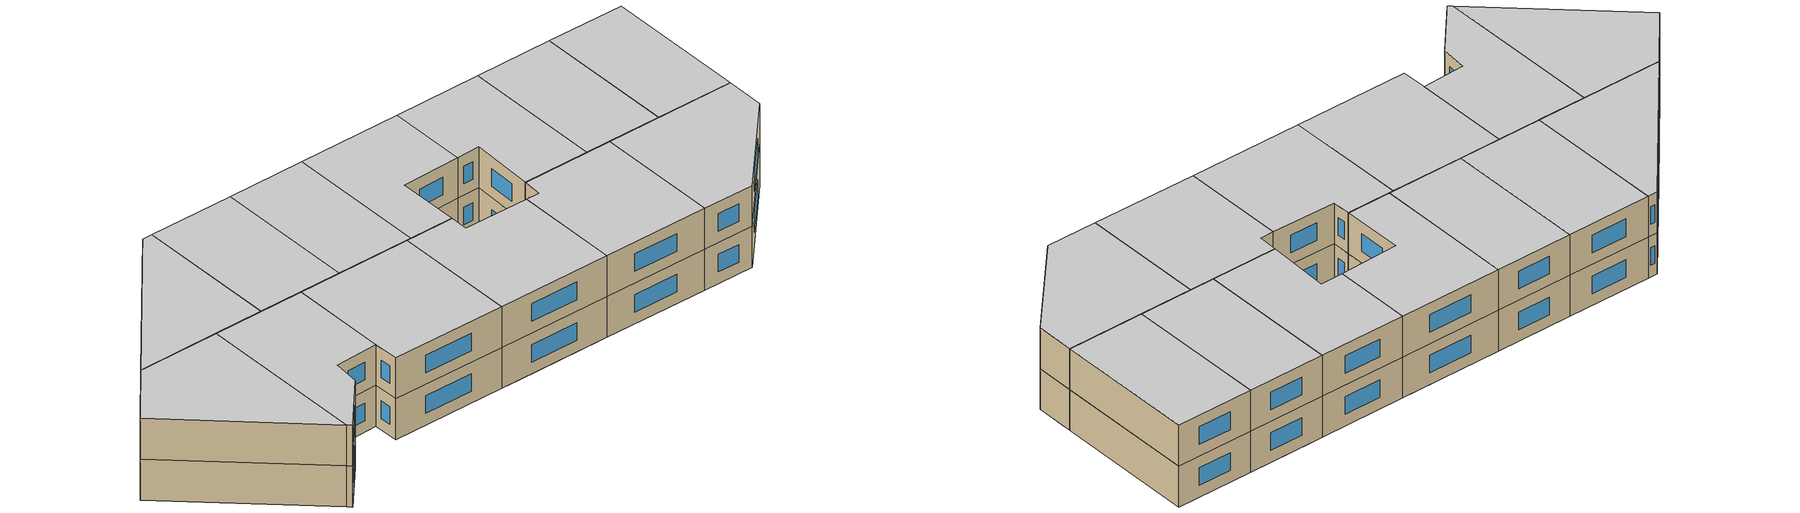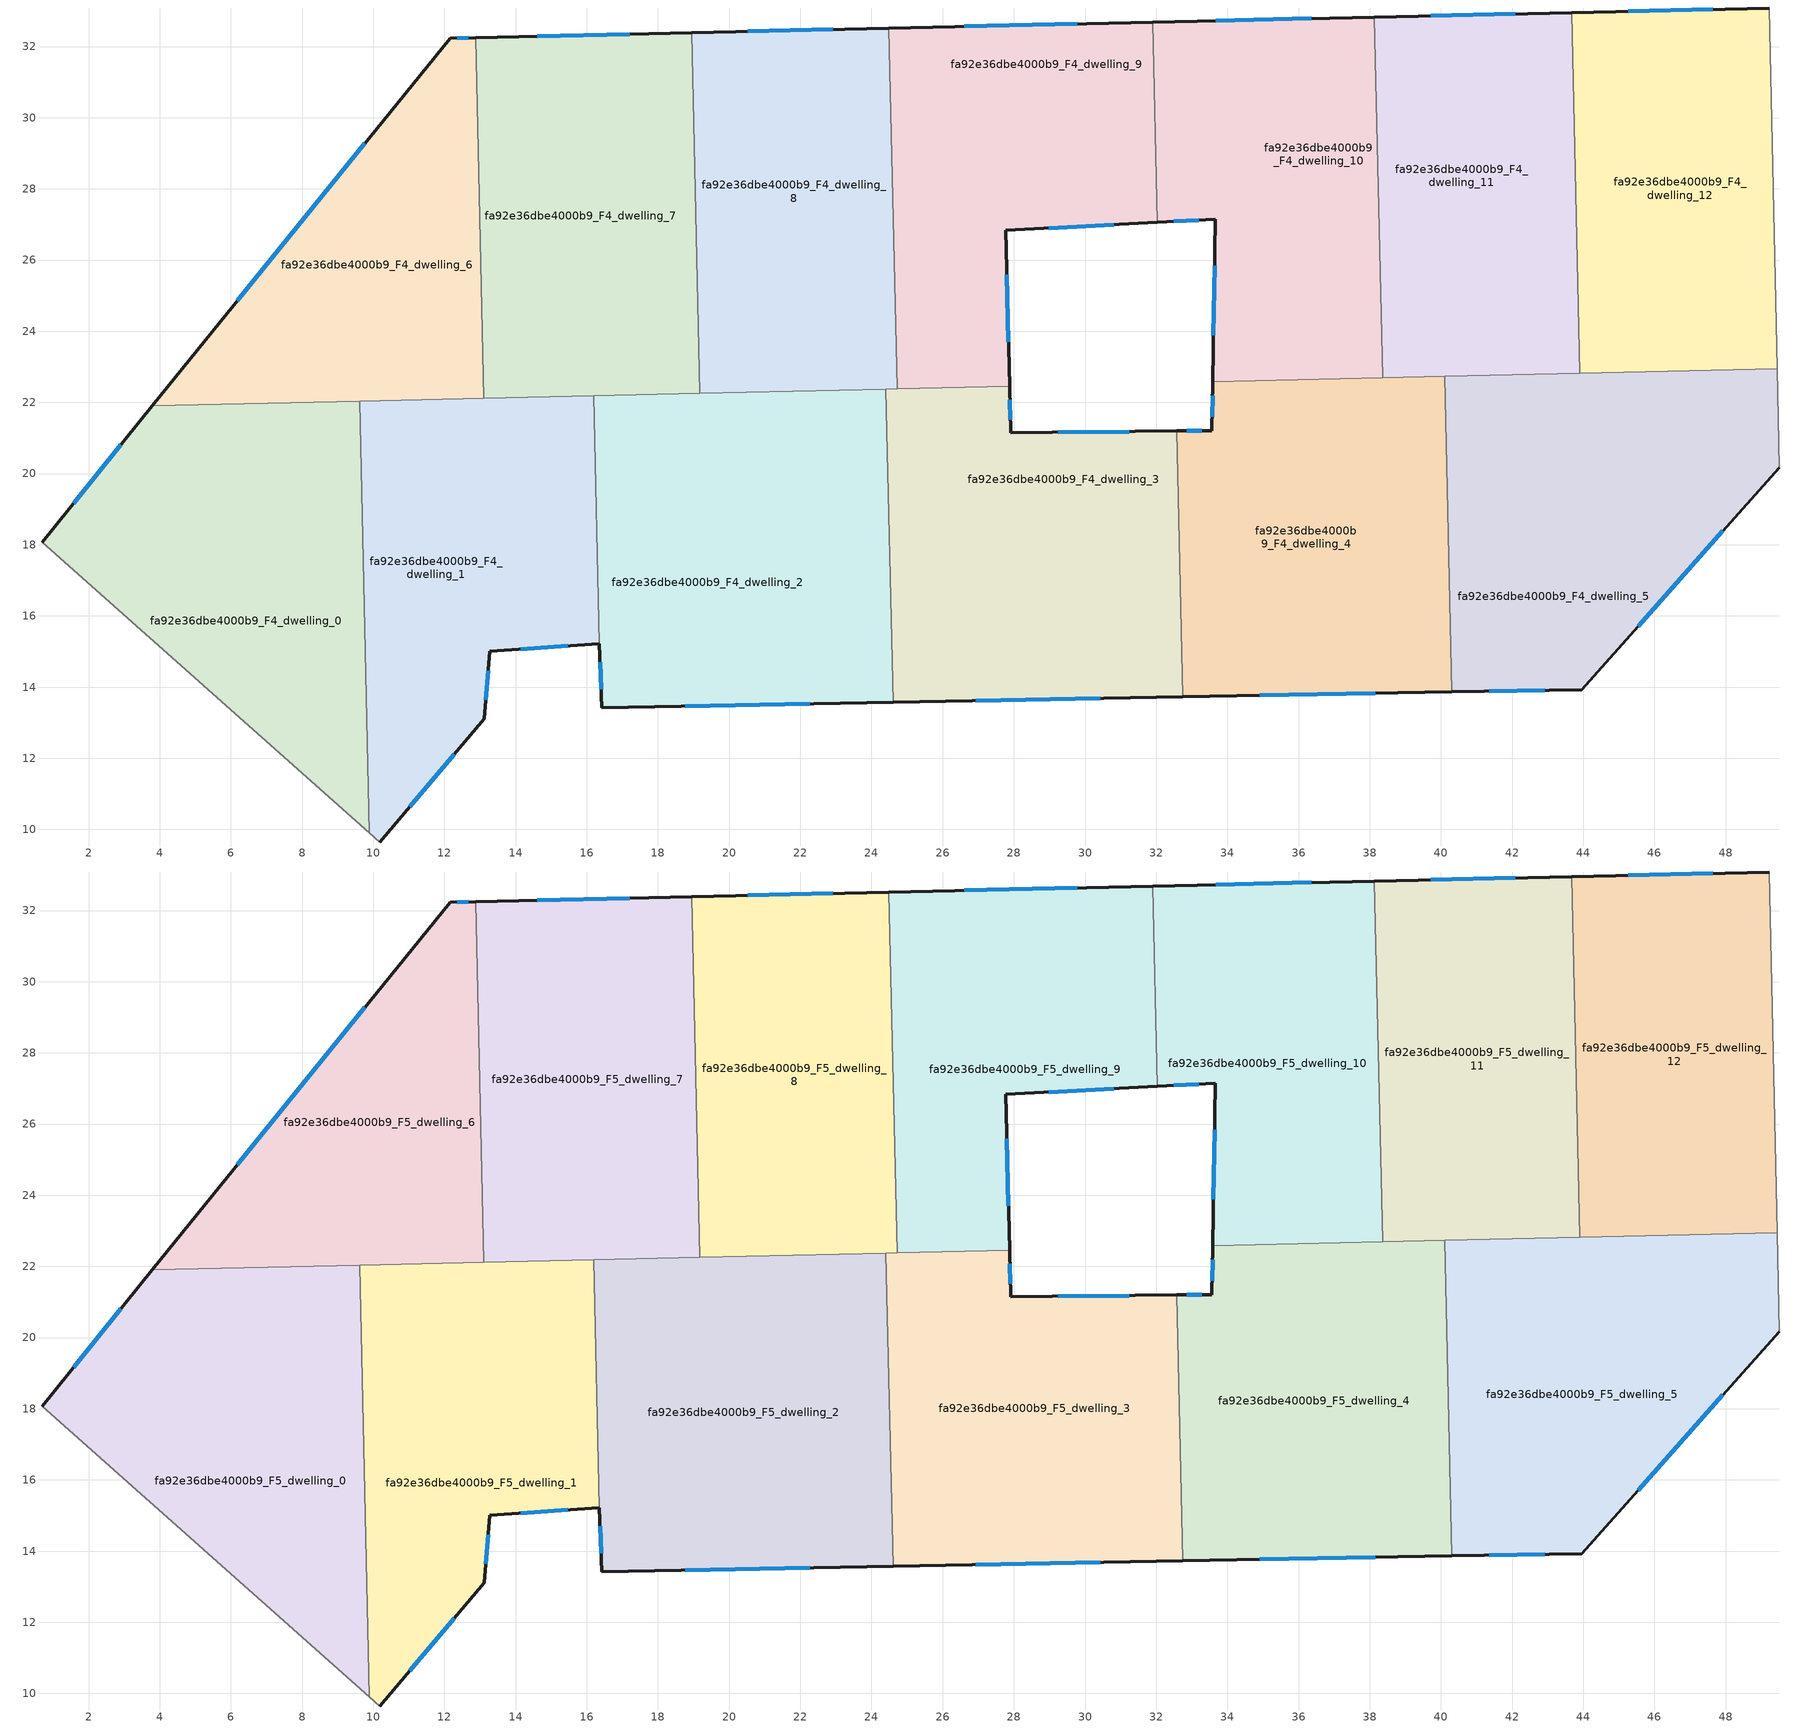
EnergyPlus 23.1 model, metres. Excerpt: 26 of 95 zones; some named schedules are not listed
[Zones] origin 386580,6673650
fa92e36dbe4000b9_F4_dwelling_0
 floor to fa92e36dbe4000b9_F3_dwelling_0 (EU_floor_Construction): 9.76,15.74 9.89,9.9 0.7,18.08 3.74,21.83 z12
 floor to fa92e36dbe4000b9_F3_dwelling_1 (EU_floor_Construction): 9.62,22.01 9.76,15.74 3.74,21.83 3.79,21.9 9.59,22.03 z12
 wall outside (EU_wall_Construction): 3.79,21.9 0.7,18.08 z12:15
 wall to fa92e36dbe4000b9_F4_dwelling_1 (EU_wall_Construction): 9.89,9.9 9.62,22.04 z12:15
 wall adiabatic (EU_wall_Construction): 0.7,18.08 9.89,9.9 z12:15
 wall to fa92e36dbe4000b9_F4_dwelling_6 (EU_wall_Construction): 9.62,22.04 3.79,21.9 z12:15
 window (EU_Window_Construction): 2.91,20.81 1.58,19.17 z12.86:14.14
fa92e36dbe4000b9_F4_dwelling_1
 floor to fa92e36dbe4000b9_F3_dwelling_1 (EU_floor_Construction): 9.62,22.01 16.34,15.22 13.27,15.01 13.12,13.11 12.77,12.7 9.76,15.74 z12
 floor to fa92e36dbe4000b9_F3_dwelling_0 (EU_floor_Construction): 9.76,15.74 12.77,12.7 10.18,9.65 9.89,9.9 z12
 floor to fa92e36dbe4000b9_F3_dwelling_2 (EU_floor_Construction): 16.19,22.19 16.21,21.34 13.22,18.37 9.62,22.01 9.62,22.04 z12
 floor to fa92e36dbe4000b9_F3_dwelling_3 (EU_floor_Construction): 16.21,21.34 16.35,15.22 16.34,15.22 13.22,18.37 z12
 wall outside (EU_wall_Construction): 10.18,9.65 13.12,13.11 13.27,15.01 16.35,15.22 z12:15
 wall adiabatic (EU_wall_Construction): 9.89,9.9 10.18,9.65 z12:15
 wall to fa92e36dbe4000b9_F4_dwelling_2 (EU_wall_Construction): 16.35,15.22 16.19,22.19 z12:15
 wall to fa92e36dbe4000b9_F4_dwelling_7 (EU_wall_Construction): 16.19,22.19 13.11,22.12 z12:15
 wall to fa92e36dbe4000b9_F4_dwelling_6 (EU_wall_Construction): 13.11,22.12 9.62,22.04 z12:15
 window (EU_Window_Construction): 14.15,15.07 15.47,15.16 / 13.16,13.65 13.23,14.47 / 11.02,10.64 12.28,12.12 z12.86:14.14
fa92e36dbe4000b9_F4_dwelling_10
 floor to fa92e36dbe4000b9_F3_dwelling_11 (EU_floor_Construction): 38.13,32.83 38.31,25.12 31.92,31.57 31.9,32.69 z12
 floor to fa92e36dbe4000b9_F3_dwelling_8 (EU_floor_Construction): 33.59,22.91 33.91,22.59 33.59,22.58 z12
 floor to fa92e36dbe4000b9_F3_dwelling_9 (EU_floor_Construction): 31.92,31.57 38.31,25.12 38.32,24.67 36.27,22.65 33.91,22.59 33.59,22.91 33.66,27.15 32.03,27.06 z12
 floor to fa92e36dbe4000b9_F3_dwelling_10 (EU_floor_Construction): 38.32,24.67 38.36,22.69 36.27,22.65 z12
 wall outside (EU_wall_Construction): 38.13,32.83 31.9,32.69 / 32.03,27.06 33.66,27.15 33.59,22.58 z12:15
 wall to fa92e36dbe4000b9_F4_dwelling_9 (EU_wall_Construction): 31.9,32.69 32.03,27.06 z12:15
 wall to fa92e36dbe4000b9_F4_dwelling_11 (EU_wall_Construction): 38.36,22.69 38.13,32.83 z12:15
 wall to fa92e36dbe4000b9_F4_dwelling_4 (EU_wall_Construction): 33.59,22.58 38.36,22.69 z12:15
 window (EU_Window_Construction): 36.35,32.79 33.68,32.73 / 33.64,25.84 33.61,23.89 / 32.49,27.08 33.19,27.12 z12.86:14.14
fa92e36dbe4000b9_F4_dwelling_11
 floor to fa92e36dbe4000b9_F3_dwelling_12 (EU_floor_Construction): 43.79,27.92 43.91,22.82 40.66,22.75 39.54,23.88 43.7,28 z12
 floor to fa92e36dbe4000b9_F3_dwelling_11 (EU_floor_Construction): 38.91,32.85 43.7,28 39.54,23.88 38.31,25.12 38.13,32.83 z12
 floor adiabatic (EU_floor_Construction): 43.68,32.96 43.79,27.92 38.91,32.85 z12; 38.54,24.89 38.31,25.12 40.66,22.75 38.36,22.69 38.32,24.67 z12
 floor to fa92e36dbe4000b9_F3_dwelling_9 (EU_floor_Construction): 38.31,25.12 38.54,24.89 38.32,24.67 z12
 wall outside (EU_wall_Construction): 43.68,32.96 38.13,32.83 z12:15
 wall to fa92e36dbe4000b9_F4_dwelling_12 (EU_wall_Construction): 43.91,22.82 43.68,32.96 z12:15
 wall to fa92e36dbe4000b9_F4_dwelling_5 (EU_wall_Construction): 40.11,22.73 43.91,22.82 z12:15
 wall to fa92e36dbe4000b9_F4_dwelling_4 (EU_wall_Construction): 38.36,22.69 40.11,22.73 z12:15
 window (EU_Window_Construction): 42.09,32.92 39.72,32.87 z12.86:14.14
fa92e36dbe4000b9_F4_dwelling_12
 floor adiabatic (EU_floor_Construction): 49.22,33.08 49.45,22.95 48.73,22.93 43.79,27.92 43.68,32.96 z12
 floor to fa92e36dbe4000b9_F3_dwelling_12 (EU_floor_Construction): 43.79,27.92 48.73,22.93 43.91,22.82 z12
 wall outside (EU_wall_Construction): 49.22,33.08 43.68,32.96 z12:15
 wall adiabatic (EU_wall_Construction): 49.45,22.95 49.22,33.08 z12:15
 wall to fa92e36dbe4000b9_F4_dwelling_5 (EU_wall_Construction): 43.91,22.82 49.45,22.95 z12:15
 window (EU_Window_Construction): 47.64,33.05 45.26,32.99 z12.86:14.14
fa92e36dbe4000b9_F4_dwelling_2
 floor to fa92e36dbe4000b9_F3_dwelling_3 (EU_floor_Construction): 17.49,22.22 24.57,15.06 24.61,13.58 16.42,13.42 16.35,15.22 16.21,21.34 17.09,22.21 z12
 floor to fa92e36dbe4000b9_F3_dwelling_5 (EU_floor_Construction): 24.42,21.64 24.57,15.06 18.79,20.9 20.19,22.28 23.72,22.36 z12
 floor to fa92e36dbe4000b9_F3_dwelling_2 (EU_floor_Construction): 17.09,22.21 16.21,21.34 16.19,22.19 z12
 floor to fa92e36dbe4000b9_F3_dwelling_4 (EU_floor_Construction): 20.19,22.28 18.79,20.9 17.49,22.22 z12
 floor to fa92e36dbe4000b9_F3_dwelling_7 (EU_floor_Construction): 24.41,22.37 24.42,21.64 23.72,22.36 z12
 wall outside (EU_wall_Construction): 16.35,15.22 16.42,13.42 24.61,13.58 z12:15
 wall to fa92e36dbe4000b9_F4_dwelling_3 (EU_wall_Construction): 24.61,13.58 24.41,22.37 z12:15
 wall to fa92e36dbe4000b9_F4_dwelling_8 (EU_wall_Construction): 24.41,22.37 19.18,22.25 z12:15
 wall to fa92e36dbe4000b9_F4_dwelling_7 (EU_wall_Construction): 19.18,22.25 16.19,22.19 z12:15
 window (EU_Window_Construction): 18.76,13.47 22.27,13.53 / 16.37,14.7 16.4,13.94 z12.86:14.14
fa92e36dbe4000b9_F4_dwelling_3
 floor to fa92e36dbe4000b9_F3_dwelling_7 (EU_floor_Construction): 31.25,21.18 32.61,19.81 32.75,13.72 32.27,13.72 24.42,21.64 24.41,22.37 27.88,22.45 27.91,21.17 27.92,21.14 27.94,21.14 z12
 floor to fa92e36dbe4000b9_F3_dwelling_3 (EU_floor_Construction): 24.57,15.06 26.02,13.6 24.61,13.58 z12
 floor to fa92e36dbe4000b9_F3_dwelling_8 (EU_floor_Construction): 32.58,21.2 32.61,19.81 31.25,21.18 z12
 floor to fa92e36dbe4000b9_F3_dwelling_5 (EU_floor_Construction): 24.42,21.64 32.27,13.72 26.02,13.6 24.57,15.06 z12
 wall outside (EU_wall_Construction): 32.58,21.2 27.92,21.14 27.88,22.45 / 24.61,13.58 32.75,13.72 z12:15
 wall to fa92e36dbe4000b9_F4_dwelling_4 (EU_wall_Construction): 32.75,13.72 32.58,21.2 z12:15
 wall to fa92e36dbe4000b9_F4_dwelling_9 (EU_wall_Construction): 27.88,22.45 24.72,22.38 z12:15
 wall to fa92e36dbe4000b9_F4_dwelling_8 (EU_wall_Construction): 24.72,22.38 24.41,22.37 z12:15
 window (EU_Window_Construction): 27.91,21.52 27.89,22.08 / 31.25,21.18 29.25,21.16 / 26.93,13.62 30.42,13.68 z12.86:14.14
fa92e36dbe4000b9_F4_dwelling_4
 floor to fa92e36dbe4000b9_F3_dwelling_8 (EU_floor_Construction): 33.91,22.59 40.26,16.17 40.31,13.86 38.52,13.83 32.61,19.81 32.58,21.2 33.57,21.21 33.59,22.58 z12
 floor to fa92e36dbe4000b9_F3_dwelling_7 (EU_floor_Construction): 32.61,19.81 38.52,13.83 32.75,13.72 z12
 floor to fa92e36dbe4000b9_F3_dwelling_10 (EU_floor_Construction): 40.11,22.73 40.26,16.17 35.05,21.44 36.27,22.65 z12
 floor to fa92e36dbe4000b9_F3_dwelling_9 (EU_floor_Construction): 36.27,22.65 35.05,21.44 33.91,22.59 z12
 wall outside (EU_wall_Construction): 33.59,22.58 33.57,21.21 32.58,21.2 / 32.75,13.72 40.31,13.86 z12:15
 wall to fa92e36dbe4000b9_F4_dwelling_5 (EU_wall_Construction): 40.31,13.86 40.11,22.73 z12:15
 window (EU_Window_Construction): 33.58,22.19 33.57,21.6 / 34.91,13.76 38.15,13.82 / 33.28,21.2 32.86,21.2 z12.86:14.14
fa92e36dbe4000b9_F4_dwelling_5
 floor to fa92e36dbe4000b9_F3_dwelling_10 (EU_floor_Construction): 40.66,22.75 46.53,16.82 43.96,13.93 42.5,13.9 40.26,16.17 40.11,22.73 z12
 floor to fa92e36dbe4000b9_F3_dwelling_12 (EU_floor_Construction): 49.46,22.19 49.51,20.17 46.53,16.82 40.66,22.75 48.73,22.93 z12
 floor to fa92e36dbe4000b9_F3_dwelling_8 (EU_floor_Construction): 40.26,16.17 42.5,13.9 40.31,13.86 z12
 floor adiabatic (EU_floor_Construction): 49.45,22.95 49.46,22.19 48.73,22.93 z12
 wall outside (EU_wall_Construction): 40.31,13.86 43.96,13.93 49.51,20.17 z12:15
 wall adiabatic (EU_wall_Construction): 49.51,20.17 49.45,22.95 z12:15
 window (EU_Window_Construction): 45.54,15.71 47.92,18.39 / 41.35,13.88 42.91,13.91 z12.86:14.14
fa92e36dbe4000b9_F4_dwelling_6
 floor to fa92e36dbe4000b9_F3_dwelling_2 (EU_floor_Construction): 13,26.75 13.11,22.12 9.59,22.03 6.46,25.2 10.1,29.69 z12
 floor to fa92e36dbe4000b9_F3_dwelling_4 (EU_floor_Construction): 12.88,32.25 13,26.75 10.1,29.69 12.16,32.24 z12
 floor to fa92e36dbe4000b9_F3_dwelling_1 (EU_floor_Construction): 6.46,25.2 9.59,22.03 3.79,21.9 z12
 wall outside (EU_wall_Construction): 12.88,32.25 12.16,32.24 3.79,21.9 z12:15
 wall to fa92e36dbe4000b9_F4_dwelling_7 (EU_wall_Construction): 13.11,22.12 12.88,32.25 z12:15
 window (EU_Window_Construction): 9.77,29.28 6.18,24.85 / 12.67,32.25 12.36,32.24 z12.86:14.14
fa92e36dbe4000b9_F4_dwelling_7
 floor to fa92e36dbe4000b9_F3_dwelling_4 (EU_floor_Construction): 19.07,27.05 19.18,22.25 17.49,22.22 13,26.75 12.88,32.25 13.9,32.27 z12
 floor to fa92e36dbe4000b9_F3_dwelling_3 (EU_floor_Construction): 17.3,22.41 17.49,22.22 17.09,22.21 z12
 floor to fa92e36dbe4000b9_F3_dwelling_6 (EU_floor_Construction): 18.95,32.39 19.07,27.05 13.9,32.27 z12
 floor to fa92e36dbe4000b9_F3_dwelling_2 (EU_floor_Construction): 13,26.75 17.3,22.41 17.09,22.21 13.11,22.12 z12
 wall outside (EU_wall_Construction): 18.95,32.39 12.88,32.25 z12:15
 wall to fa92e36dbe4000b9_F4_dwelling_8 (EU_wall_Construction): 19.18,22.25 18.95,32.39 z12:15
 window (EU_Window_Construction): 17.21,32.35 14.61,32.29 z12.86:14.14
fa92e36dbe4000b9_F4_dwelling_8
 floor to fa92e36dbe4000b9_F3_dwelling_6 (EU_floor_Construction): 24.49,32.52 24.66,25.21 22.75,23.33 19.07,27.05 18.95,32.39 z12
 floor to fa92e36dbe4000b9_F3_dwelling_4 (EU_floor_Construction): 19.07,27.05 22.01,24.08 20.19,22.28 19.18,22.25 z12
 floor to fa92e36dbe4000b9_F3_dwelling_7 (EU_floor_Construction): 24.66,25.21 24.72,22.38 23.72,22.36 22.75,23.33 z12
 floor to fa92e36dbe4000b9_F3_dwelling_5 (EU_floor_Construction): 22.01,24.08 23.72,22.36 20.19,22.28 z12
 wall outside (EU_wall_Construction): 24.49,32.52 18.95,32.39 z12:15
 wall to fa92e36dbe4000b9_F4_dwelling_9 (EU_wall_Construction): 24.72,22.38 24.49,32.52 z12:15
 window (EU_Window_Construction): 22.91,32.48 20.53,32.43 z12.86:14.14
fa92e36dbe4000b9_F4_dwelling_9
 floor to fa92e36dbe4000b9_F3_dwelling_6 (EU_floor_Construction): 25.37,32.54 27.75,28.28 24.66,25.21 24.49,32.52 z12
 floor to fa92e36dbe4000b9_F3_dwelling_9 (EU_floor_Construction): 31.92,31.57 32.03,27.06 27.77,26.83 27.73,28.26 27.75,28.28 25.37,32.54 30.84,32.66 z12
 floor to fa92e36dbe4000b9_F3_dwelling_7 (EU_floor_Construction): 27.73,28.26 27.88,22.45 24.72,22.38 24.66,25.21 z12
 floor to fa92e36dbe4000b9_F3_dwelling_11 (EU_floor_Construction): 31.9,32.69 31.92,31.57 30.84,32.66 z12
 wall outside (EU_wall_Construction): 31.9,32.69 24.49,32.52 / 27.88,22.45 27.77,26.83 32.03,27.06 z12:15
 window (EU_Window_Construction): 29.78,32.64 26.61,32.57 / 28.99,26.9 30.81,27 / 27.85,23.7 27.8,25.58 z12.86:14.14
fa92e36dbe4000b9_F5_dwelling_0
 floor to fa92e36dbe4000b9_F4_dwelling_0 (EU_floor_Construction): 9.62,22.04 9.89,9.9 0.7,18.08 3.79,21.9 z15
 wall outside (EU_wall_Construction): 3.79,21.9 0.7,18.08 z15:18
 wall to fa92e36dbe4000b9_F5_dwelling_1 (EU_wall_Construction): 9.89,9.9 9.62,22.04 z15:18
 wall adiabatic (EU_wall_Construction): 0.7,18.08 9.89,9.9 z15:18
 wall to fa92e36dbe4000b9_F5_dwelling_6 (EU_wall_Construction): 9.62,22.04 3.79,21.9 z15:18
 window (EU_Window_Construction): 2.91,20.81 1.58,19.17 z15.86:17.14
 ceiling to fa92e36dbe4000b9_F6_dwelling_0 (EU_floor_Construction): 9.89,9.9 9.62,22.04 3.79,21.9 0.7,18.08 z18
fa92e36dbe4000b9_F5_dwelling_1
 floor to fa92e36dbe4000b9_F4_dwelling_1 (EU_floor_Construction): 16.19,22.19 16.35,15.22 13.27,15.01 13.12,13.11 10.18,9.65 9.89,9.9 9.62,22.04 z15
 wall outside (EU_wall_Construction): 10.18,9.65 13.12,13.11 13.27,15.01 16.35,15.22 z15:18
 wall adiabatic (EU_wall_Construction): 9.89,9.9 10.18,9.65 z15:18
 wall to fa92e36dbe4000b9_F5_dwelling_2 (EU_wall_Construction): 16.35,15.22 16.19,22.19 z15:18
 wall to fa92e36dbe4000b9_F5_dwelling_7 (EU_wall_Construction): 16.19,22.19 13.11,22.12 z15:18
 wall to fa92e36dbe4000b9_F5_dwelling_6 (EU_wall_Construction): 13.11,22.12 9.62,22.04 z15:18
 window (EU_Window_Construction): 14.15,15.07 15.47,15.16 / 13.16,13.65 13.23,14.47 / 11.02,10.64 12.28,12.12 z15.86:17.14
 ceiling to fa92e36dbe4000b9_F6_dwelling_1 (EU_floor_Construction): 13.12,13.11 13.27,15.01 16.35,15.22 16.19,22.19 9.62,22.04 9.89,9.9 10.18,9.65 z18
fa92e36dbe4000b9_F5_dwelling_10
 floor to fa92e36dbe4000b9_F4_dwelling_10 (EU_floor_Construction): 38.13,32.83 38.36,22.69 33.59,22.58 33.66,27.15 32.03,27.06 31.9,32.69 z15
 wall outside (EU_wall_Construction): 38.13,32.83 31.9,32.69 / 32.03,27.06 33.66,27.15 33.59,22.58 z15:18
 wall to fa92e36dbe4000b9_F5_dwelling_9 (EU_wall_Construction): 31.9,32.69 32.03,27.06 z15:18
 wall to fa92e36dbe4000b9_F5_dwelling_11 (EU_wall_Construction): 38.36,22.69 38.13,32.83 z15:18
 wall to fa92e36dbe4000b9_F5_dwelling_4 (EU_wall_Construction): 33.59,22.58 38.36,22.69 z15:18
 window (EU_Window_Construction): 36.35,32.79 33.68,32.73 / 33.64,25.84 33.61,23.89 / 32.49,27.08 33.19,27.12 z15.86:17.14
 ceiling to fa92e36dbe4000b9_F6_dwelling_10 (EU_floor_Construction): 38.36,22.69 38.13,32.83 31.9,32.69 32.03,27.06 33.66,27.15 33.59,22.58 z18
fa92e36dbe4000b9_F5_dwelling_11
 floor to fa92e36dbe4000b9_F4_dwelling_11 (EU_floor_Construction): 43.68,32.96 43.91,22.82 38.36,22.69 38.13,32.83 z15
 wall outside (EU_wall_Construction): 43.68,32.96 38.13,32.83 z15:18
 wall to fa92e36dbe4000b9_F5_dwelling_12 (EU_wall_Construction): 43.91,22.82 43.68,32.96 z15:18
 wall to fa92e36dbe4000b9_F5_dwelling_5 (EU_wall_Construction): 40.11,22.73 43.91,22.82 z15:18
 wall to fa92e36dbe4000b9_F5_dwelling_4 (EU_wall_Construction): 38.36,22.69 40.11,22.73 z15:18
 window (EU_Window_Construction): 42.09,32.92 39.72,32.87 z15.86:17.14
 ceiling to fa92e36dbe4000b9_F6_dwelling_11 (EU_floor_Construction): 43.91,22.82 43.68,32.96 38.13,32.83 38.36,22.69 z18
fa92e36dbe4000b9_F5_dwelling_12
 floor to fa92e36dbe4000b9_F4_dwelling_12 (EU_floor_Construction): 49.22,33.08 49.45,22.95 43.91,22.82 43.68,32.96 z15
 wall outside (EU_wall_Construction): 49.22,33.08 43.68,32.96 z15:18
 wall adiabatic (EU_wall_Construction): 49.45,22.95 49.22,33.08 z15:18
 wall to fa92e36dbe4000b9_F5_dwelling_5 (EU_wall_Construction): 43.91,22.82 49.45,22.95 z15:18
 window (EU_Window_Construction): 47.64,33.05 45.26,32.99 z15.86:17.14
 ceiling to fa92e36dbe4000b9_F6_dwelling_12 (EU_floor_Construction): 49.45,22.95 49.22,33.08 43.68,32.96 43.91,22.82 z18
fa92e36dbe4000b9_F5_dwelling_2
 floor to fa92e36dbe4000b9_F4_dwelling_2 (EU_floor_Construction): 24.41,22.37 24.61,13.58 16.42,13.42 16.35,15.22 16.19,22.19 z15
 wall outside (EU_wall_Construction): 16.35,15.22 16.42,13.42 24.61,13.58 z15:18
 wall to fa92e36dbe4000b9_F5_dwelling_3 (EU_wall_Construction): 24.61,13.58 24.41,22.37 z15:18
 wall to fa92e36dbe4000b9_F5_dwelling_8 (EU_wall_Construction): 24.41,22.37 19.18,22.25 z15:18
 wall to fa92e36dbe4000b9_F5_dwelling_7 (EU_wall_Construction): 19.18,22.25 16.19,22.19 z15:18
 window (EU_Window_Construction): 18.76,13.47 22.27,13.53 / 16.37,14.7 16.4,13.94 z15.86:17.14
 ceiling to fa92e36dbe4000b9_F6_dwelling_2 (EU_floor_Construction): 24.61,13.58 24.41,22.37 16.19,22.19 16.35,15.22 16.42,13.42 z18
fa92e36dbe4000b9_F5_dwelling_3
 floor to fa92e36dbe4000b9_F4_dwelling_3 (EU_floor_Construction): 32.58,21.2 32.75,13.72 24.61,13.58 24.41,22.37 27.88,22.45 27.92,21.14 z15
 wall outside (EU_wall_Construction): 32.58,21.2 27.92,21.14 27.88,22.45 / 24.61,13.58 32.75,13.72 z15:18
 wall to fa92e36dbe4000b9_F5_dwelling_4 (EU_wall_Construction): 32.75,13.72 32.58,21.2 z15:18
 wall to fa92e36dbe4000b9_F5_dwelling_9 (EU_wall_Construction): 27.88,22.45 24.72,22.38 z15:18
 wall to fa92e36dbe4000b9_F5_dwelling_8 (EU_wall_Construction): 24.72,22.38 24.41,22.37 z15:18
 window (EU_Window_Construction): 27.91,21.52 27.89,22.08 / 31.25,21.18 29.25,21.16 / 26.93,13.62 30.42,13.68 z15.86:17.14
 ceiling to fa92e36dbe4000b9_F6_dwelling_3 (EU_floor_Construction): 32.75,13.72 32.58,21.2 27.92,21.14 27.88,22.45 24.41,22.37 24.61,13.58 z18
fa92e36dbe4000b9_F5_dwelling_4
 floor to fa92e36dbe4000b9_F4_dwelling_4 (EU_floor_Construction): 40.11,22.73 40.31,13.86 32.75,13.72 32.58,21.2 33.57,21.21 33.59,22.58 z15
 wall outside (EU_wall_Construction): 33.59,22.58 33.57,21.21 32.58,21.2 / 32.75,13.72 40.31,13.86 z15:18
 wall to fa92e36dbe4000b9_F5_dwelling_5 (EU_wall_Construction): 40.31,13.86 40.11,22.73 z15:18
 window (EU_Window_Construction): 33.58,22.19 33.57,21.6 / 34.91,13.76 38.15,13.82 / 33.28,21.2 32.86,21.2 z15.86:17.14
 ceiling to fa92e36dbe4000b9_F6_dwelling_4 (EU_floor_Construction): 40.31,13.86 40.11,22.73 33.59,22.58 33.57,21.21 32.58,21.2 32.75,13.72 z18
fa92e36dbe4000b9_F5_dwelling_5
 floor to fa92e36dbe4000b9_F4_dwelling_5 (EU_floor_Construction): 49.45,22.95 49.51,20.17 43.96,13.93 40.31,13.86 40.11,22.73 z15
 wall outside (EU_wall_Construction): 40.31,13.86 43.96,13.93 49.51,20.17 z15:18
 wall adiabatic (EU_wall_Construction): 49.51,20.17 49.45,22.95 z15:18
 window (EU_Window_Construction): 45.54,15.71 47.92,18.39 / 41.35,13.88 42.91,13.91 z15.86:17.14
 ceiling to fa92e36dbe4000b9_F6_dwelling_5 (EU_floor_Construction): 43.96,13.93 49.51,20.17 49.45,22.95 40.11,22.73 40.31,13.86 z18
fa92e36dbe4000b9_F5_dwelling_6
 floor to fa92e36dbe4000b9_F4_dwelling_6 (EU_floor_Construction): 12.88,32.25 13.11,22.12 3.79,21.9 12.16,32.24 z15
 wall outside (EU_wall_Construction): 12.88,32.25 12.16,32.24 3.79,21.9 z15:18
 wall to fa92e36dbe4000b9_F5_dwelling_7 (EU_wall_Construction): 13.11,22.12 12.88,32.25 z15:18
 window (EU_Window_Construction): 9.77,29.28 6.18,24.85 / 12.67,32.25 12.36,32.24 z15.86:17.14
 ceiling to fa92e36dbe4000b9_F6_dwelling_6 (EU_floor_Construction): 13.11,22.12 12.88,32.25 12.16,32.24 3.79,21.9 z18
fa92e36dbe4000b9_F5_dwelling_7
 floor to fa92e36dbe4000b9_F4_dwelling_7 (EU_floor_Construction): 18.95,32.39 19.18,22.25 13.11,22.12 12.88,32.25 z15
 wall outside (EU_wall_Construction): 18.95,32.39 12.88,32.25 z15:18
 wall to fa92e36dbe4000b9_F5_dwelling_8 (EU_wall_Construction): 19.18,22.25 18.95,32.39 z15:18
 window (EU_Window_Construction): 17.21,32.35 14.61,32.29 z15.86:17.14
 ceiling to fa92e36dbe4000b9_F6_dwelling_7 (EU_floor_Construction): 19.18,22.25 18.95,32.39 12.88,32.25 13.11,22.12 z18
fa92e36dbe4000b9_F5_dwelling_8
 floor to fa92e36dbe4000b9_F4_dwelling_8 (EU_floor_Construction): 24.49,32.52 24.72,22.38 19.18,22.25 18.95,32.39 z15
 wall outside (EU_wall_Construction): 24.49,32.52 18.95,32.39 z15:18
 wall to fa92e36dbe4000b9_F5_dwelling_9 (EU_wall_Construction): 24.72,22.38 24.49,32.52 z15:18
 window (EU_Window_Construction): 22.91,32.48 20.53,32.43 z15.86:17.14
 ceiling to fa92e36dbe4000b9_F6_dwelling_8 (EU_floor_Construction): 24.72,22.38 24.49,32.52 18.95,32.39 19.18,22.25 z18
fa92e36dbe4000b9_F5_dwelling_9
 floor to fa92e36dbe4000b9_F4_dwelling_9 (EU_floor_Construction): 31.9,32.69 32.03,27.06 27.77,26.83 27.88,22.45 24.72,22.38 24.49,32.52 z15
 wall outside (EU_wall_Construction): 31.9,32.69 24.49,32.52 / 27.88,22.45 27.77,26.83 32.03,27.06 z15:18
 window (EU_Window_Construction): 29.78,32.64 26.61,32.57 / 28.99,26.9 30.81,27 / 27.85,23.7 27.8,25.58 z15.86:17.14
 ceiling to fa92e36dbe4000b9_F6_dwelling_9 (EU_floor_Construction): 27.88,22.45 27.77,26.83 32.03,27.06 31.9,32.69 24.49,32.52 24.72,22.38 z18
[Building]
EU S2 Campaign: North Axis=0; Terrain=City; Solar Distribution=FullExterior
[Site:Location]
Helsinki-Vantaa.AP: Latitude=60.317; Longitude=24.963; Time Zone=2; Elevation=54.6
[SizingPeriod:WeatherFileDays]
AnnualSizingPeriod: Begin Month=1; Begin Day of Month=1; End Month=12; End Day of Month=31; Day of Week for Start Day=Monday; Use Weather File Daylight Saving Period=No; Use Weather File Rain and Snow Indicators=No
[MATERIAL]
EU_InternalMass_Material: Roughness=MediumRough; Thickness=0.1; Conductivity=1; Density=1800; Specific Heat=900; Thermal Absorptance=0.9; Solar Absorptance=0.7; Visible Absorptance=0.7
[MATERIAL:NOMASS] Roughness=MediumRough; Thermal Absorptance=0.9; Solar Absorptance=0.7; Visible Absorptance=0.7
Name | Thermal Resistance
EU_wall_NoMass | 1.10183
EU_floor_NoMass | 1.70606
[WINDOWMATERIAL:SIMPLEGLAZINGSYSTEM]
EU_Window_SimpleGlazing: UFactor=3.11035; Solar Heat Gain Coefficient=0.8; Visible Transmittance=0.8
[CONSTRUCTION]
EU_wall_Construction: EU_wall_NoMass
EU_floor_Construction: EU_floor_NoMass
EU_Window_Construction: EU_Window_SimpleGlazing
EU_InternalMass_Construction: EU_InternalMass_Material
[ZONE] Type=1; Multiplier=1; Ceiling Height=autocalculate; Floor Area=autocalculate; Part of Total Floor Area=Yes
Name | Volume
fa92e36dbe4000b9_F4_dwelling_0; fa92e36dbe4000b9_F5_dwelling_0 | 196.759
fa92e36dbe4000b9_F4_dwelling_1; fa92e36dbe4000b9_F5_dwelling_1 | 177.093
fa92e36dbe4000b9_F4_dwelling_10; fa92e36dbe4000b9_F5_dwelling_10 | 168.629
fa92e36dbe4000b9_F4_dwelling_11; fa92e36dbe4000b9_F5_dwelling_11 | 168.669
fa92e36dbe4000b9_F4_dwelling_12; fa92e36dbe4000b9_F5_dwelling_12 | 168.624
fa92e36dbe4000b9_F4_dwelling_2; fa92e36dbe4000b9_F5_dwelling_2 | 216.385
fa92e36dbe4000b9_F4_dwelling_3; fa92e36dbe4000b9_F5_dwelling_3 | 196.73
fa92e36dbe4000b9_F4_dwelling_4; fa92e36dbe4000b9_F5_dwelling_4 | 196.749
fa92e36dbe4000b9_F4_dwelling_5; fa92e36dbe4000b9_F5_dwelling_5 | 196.743
fa92e36dbe4000b9_F4_dwelling_6; fa92e36dbe4000b9_F5_dwelling_6 | 152.628
fa92e36dbe4000b9_F4_dwelling_7; fa92e36dbe4000b9_F5_dwelling_7 | 184.657
fa92e36dbe4000b9_F4_dwelling_8; fa92e36dbe4000b9_F5_dwelling_8 | 168.655
fa92e36dbe4000b9_F4_dwelling_9; fa92e36dbe4000b9_F5_dwelling_9 | 168.64
[INTERNALMASS] Construction=EU_InternalMass_Construction
Name | Zone or ZoneList | Surface Area
fa92e36dbe4000b9_F4_dwelling_0_EU_InternalMass | fa92e36dbe4000b9_F4_dwelling_0 | 65.5865
fa92e36dbe4000b9_F4_dwelling_1_EU_InternalMass | fa92e36dbe4000b9_F4_dwelling_1 | 59.0307
fa92e36dbe4000b9_F4_dwelling_2_EU_InternalMass | fa92e36dbe4000b9_F4_dwelling_2 | 72.1283
fa92e36dbe4000b9_F4_dwelling_3_EU_InternalMass | fa92e36dbe4000b9_F4_dwelling_3 | 65.5768
fa92e36dbe4000b9_F4_dwelling_4_EU_InternalMass | fa92e36dbe4000b9_F4_dwelling_4 | 65.5832
fa92e36dbe4000b9_F4_dwelling_5_EU_InternalMass | fa92e36dbe4000b9_F4_dwelling_5 | 65.5811
fa92e36dbe4000b9_F4_dwelling_6_EU_InternalMass | fa92e36dbe4000b9_F4_dwelling_6 | 50.8759
fa92e36dbe4000b9_F4_dwelling_7_EU_InternalMass | fa92e36dbe4000b9_F4_dwelling_7 | 61.5526
fa92e36dbe4000b9_F4_dwelling_8_EU_InternalMass | fa92e36dbe4000b9_F4_dwelling_8 | 56.2183
fa92e36dbe4000b9_F4_dwelling_9_EU_InternalMass | fa92e36dbe4000b9_F4_dwelling_9 | 56.2131
fa92e36dbe4000b9_F4_dwelling_10_EU_InternalMass | fa92e36dbe4000b9_F4_dwelling_10 | 56.2099
fa92e36dbe4000b9_F4_dwelling_11_EU_InternalMass | fa92e36dbe4000b9_F4_dwelling_11 | 56.2234
fa92e36dbe4000b9_F4_dwelling_12_EU_InternalMass | fa92e36dbe4000b9_F4_dwelling_12 | 56.2078
fa92e36dbe4000b9_F5_dwelling_0_EU_InternalMass | fa92e36dbe4000b9_F5_dwelling_0 | 65.5865
fa92e36dbe4000b9_F5_dwelling_1_EU_InternalMass | fa92e36dbe4000b9_F5_dwelling_1 | 59.0307
fa92e36dbe4000b9_F5_dwelling_2_EU_InternalMass | fa92e36dbe4000b9_F5_dwelling_2 | 72.1283
fa92e36dbe4000b9_F5_dwelling_3_EU_InternalMass | fa92e36dbe4000b9_F5_dwelling_3 | 65.5768
fa92e36dbe4000b9_F5_dwelling_4_EU_InternalMass | fa92e36dbe4000b9_F5_dwelling_4 | 65.5832
fa92e36dbe4000b9_F5_dwelling_5_EU_InternalMass | fa92e36dbe4000b9_F5_dwelling_5 | 65.5811
fa92e36dbe4000b9_F5_dwelling_6_EU_InternalMass | fa92e36dbe4000b9_F5_dwelling_6 | 50.8759
fa92e36dbe4000b9_F5_dwelling_7_EU_InternalMass | fa92e36dbe4000b9_F5_dwelling_7 | 61.5526
fa92e36dbe4000b9_F5_dwelling_8_EU_InternalMass | fa92e36dbe4000b9_F5_dwelling_8 | 56.2183
fa92e36dbe4000b9_F5_dwelling_9_EU_InternalMass | fa92e36dbe4000b9_F5_dwelling_9 | 56.2131
fa92e36dbe4000b9_F5_dwelling_10_EU_InternalMass | fa92e36dbe4000b9_F5_dwelling_10 | 56.2099
fa92e36dbe4000b9_F5_dwelling_11_EU_InternalMass | fa92e36dbe4000b9_F5_dwelling_11 | 56.2234
fa92e36dbe4000b9_F5_dwelling_12_EU_InternalMass | fa92e36dbe4000b9_F5_dwelling_12 | 56.2078
[OTHEREQUIPMENT] Fuel Type=Electricity; Design Level Calculation Method=Watts/Area; Power per Zone Floor Area=1; Fraction Latent=0; Fraction Radiant=0; Fraction Lost=0; Carbon Dioxide Generation Rate=0; EndUse Subcategory=EU_Step8_InternalGains
Name | Zone or ZoneList or Space or SpaceList | Schedule
EU_Step8_InternalGain_fa92e36dbe4000b9_F4_dwelling_0_f000 | fa92e36dbe4000b9_F4_dwelling_0 | EU_Step8_GainSchedule_fa92e36dbe4000b9_F4_dwelling_0_f000
EU_Step8_InternalGain_fa92e36dbe4000b9_F4_dwelling_1_f000 | fa92e36dbe4000b9_F4_dwelling_1 | EU_Step8_GainSchedule_fa92e36dbe4000b9_F4_dwelling_1_f000
EU_Step8_InternalGain_fa92e36dbe4000b9_F4_dwelling_2_f000 | fa92e36dbe4000b9_F4_dwelling_2 | EU_Step8_GainSchedule_fa92e36dbe4000b9_F4_dwelling_2_f000
EU_Step8_InternalGain_fa92e36dbe4000b9_F4_dwelling_3_f000 | fa92e36dbe4000b9_F4_dwelling_3 | EU_Step8_GainSchedule_fa92e36dbe4000b9_F4_dwelling_3_f000
EU_Step8_InternalGain_fa92e36dbe4000b9_F4_dwelling_4_f000 | fa92e36dbe4000b9_F4_dwelling_4 | EU_Step8_GainSchedule_fa92e36dbe4000b9_F4_dwelling_4_f000
EU_Step8_InternalGain_fa92e36dbe4000b9_F4_dwelling_5_f000 | fa92e36dbe4000b9_F4_dwelling_5 | EU_Step8_GainSchedule_fa92e36dbe4000b9_F4_dwelling_5_f000
EU_Step8_InternalGain_fa92e36dbe4000b9_F4_dwelling_6_f000 | fa92e36dbe4000b9_F4_dwelling_6 | EU_Step8_GainSchedule_fa92e36dbe4000b9_F4_dwelling_6_f000
EU_Step8_InternalGain_fa92e36dbe4000b9_F4_dwelling_7_f000 | fa92e36dbe4000b9_F4_dwelling_7 | EU_Step8_GainSchedule_fa92e36dbe4000b9_F4_dwelling_7_f000
EU_Step8_InternalGain_fa92e36dbe4000b9_F4_dwelling_8_f000 | fa92e36dbe4000b9_F4_dwelling_8 | EU_Step8_GainSchedule_fa92e36dbe4000b9_F4_dwelling_8_f000
EU_Step8_InternalGain_fa92e36dbe4000b9_F4_dwelling_9_f000 | fa92e36dbe4000b9_F4_dwelling_9 | EU_Step8_GainSchedule_fa92e36dbe4000b9_F4_dwelling_9_f000
EU_Step8_InternalGain_fa92e36dbe4000b9_F4_dwelling_10_f000 | fa92e36dbe4000b9_F4_dwelling_10 | EU_Step8_GainSchedule_fa92e36dbe4000b9_F4_dwelling_10_f000
EU_Step8_InternalGain_fa92e36dbe4000b9_F4_dwelling_11_f000 | fa92e36dbe4000b9_F4_dwelling_11 | EU_Step8_GainSchedule_fa92e36dbe4000b9_F4_dwelling_11_f000
EU_Step8_InternalGain_fa92e36dbe4000b9_F4_dwelling_12_f000 | fa92e36dbe4000b9_F4_dwelling_12 | EU_Step8_GainSchedule_fa92e36dbe4000b9_F4_dwelling_12_f000
EU_Step8_InternalGain_fa92e36dbe4000b9_F5_dwelling_0_f000 | fa92e36dbe4000b9_F5_dwelling_0 | EU_Step8_GainSchedule_fa92e36dbe4000b9_F5_dwelling_0_f000
EU_Step8_InternalGain_fa92e36dbe4000b9_F5_dwelling_1_f000 | fa92e36dbe4000b9_F5_dwelling_1 | EU_Step8_GainSchedule_fa92e36dbe4000b9_F5_dwelling_1_f000
EU_Step8_InternalGain_fa92e36dbe4000b9_F5_dwelling_2_f000 | fa92e36dbe4000b9_F5_dwelling_2 | EU_Step8_GainSchedule_fa92e36dbe4000b9_F5_dwelling_2_f000
EU_Step8_InternalGain_fa92e36dbe4000b9_F5_dwelling_3_f000 | fa92e36dbe4000b9_F5_dwelling_3 | EU_Step8_GainSchedule_fa92e36dbe4000b9_F5_dwelling_3_f000
EU_Step8_InternalGain_fa92e36dbe4000b9_F5_dwelling_4_f000 | fa92e36dbe4000b9_F5_dwelling_4 | EU_Step8_GainSchedule_fa92e36dbe4000b9_F5_dwelling_4_f000
EU_Step8_InternalGain_fa92e36dbe4000b9_F5_dwelling_5_f000 | fa92e36dbe4000b9_F5_dwelling_5 | EU_Step8_GainSchedule_fa92e36dbe4000b9_F5_dwelling_5_f000
EU_Step8_InternalGain_fa92e36dbe4000b9_F5_dwelling_6_f000 | fa92e36dbe4000b9_F5_dwelling_6 | EU_Step8_GainSchedule_fa92e36dbe4000b9_F5_dwelling_6_f000
EU_Step8_InternalGain_fa92e36dbe4000b9_F5_dwelling_7_f000 | fa92e36dbe4000b9_F5_dwelling_7 | EU_Step8_GainSchedule_fa92e36dbe4000b9_F5_dwelling_7_f000
EU_Step8_InternalGain_fa92e36dbe4000b9_F5_dwelling_8_f000 | fa92e36dbe4000b9_F5_dwelling_8 | EU_Step8_GainSchedule_fa92e36dbe4000b9_F5_dwelling_8_f000
EU_Step8_InternalGain_fa92e36dbe4000b9_F5_dwelling_9_f000 | fa92e36dbe4000b9_F5_dwelling_9 | EU_Step8_GainSchedule_fa92e36dbe4000b9_F5_dwelling_9_f000
EU_Step8_InternalGain_fa92e36dbe4000b9_F5_dwelling_10_f000 | fa92e36dbe4000b9_F5_dwelling_10 | EU_Step8_GainSchedule_fa92e36dbe4000b9_F5_dwelling_10_f000
EU_Step8_InternalGain_fa92e36dbe4000b9_F5_dwelling_11_f000 | fa92e36dbe4000b9_F5_dwelling_11 | EU_Step8_GainSchedule_fa92e36dbe4000b9_F5_dwelling_11_f000
EU_Step8_InternalGain_fa92e36dbe4000b9_F5_dwelling_12_f000 | fa92e36dbe4000b9_F5_dwelling_12 | EU_Step8_GainSchedule_fa92e36dbe4000b9_F5_dwelling_12_f000
[ZONEVENTILATION:DESIGNFLOWRATE] Schedule=EU_AlwaysOn; Design Flow Rate Calculation Method=AirChanges/Hour; Air Changes per Hour=0.756316; Ventilation Type=Natural; Fan Pressure Rise=0; Fan Total Efficiency=1; Constant Term Coefficient=1; Temperature Term Coefficient=0; Velocity Term Coefficient=0; Velocity Squared Term Coefficient=0; Minimum Indoor Temperature=-100; Maximum Indoor Temperature=100; Delta Temperature=-100; Minimum Outdoor Temperature=-100; Maximum Outdoor Temperature=100; Maximum Wind Speed=40
Name | Zone or ZoneList or Space or SpaceList
EU_ConstantAir_fa92e36dbe4000b9_F4_dwelling_0 | fa92e36dbe4000b9_F4_dwelling_0
EU_ConstantAir_fa92e36dbe4000b9_F4_dwelling_1 | fa92e36dbe4000b9_F4_dwelling_1
EU_ConstantAir_fa92e36dbe4000b9_F4_dwelling_2 | fa92e36dbe4000b9_F4_dwelling_2
EU_ConstantAir_fa92e36dbe4000b9_F4_dwelling_3 | fa92e36dbe4000b9_F4_dwelling_3
EU_ConstantAir_fa92e36dbe4000b9_F4_dwelling_4 | fa92e36dbe4000b9_F4_dwelling_4
EU_ConstantAir_fa92e36dbe4000b9_F4_dwelling_5 | fa92e36dbe4000b9_F4_dwelling_5
EU_ConstantAir_fa92e36dbe4000b9_F4_dwelling_6 | fa92e36dbe4000b9_F4_dwelling_6
EU_ConstantAir_fa92e36dbe4000b9_F4_dwelling_7 | fa92e36dbe4000b9_F4_dwelling_7
EU_ConstantAir_fa92e36dbe4000b9_F4_dwelling_8 | fa92e36dbe4000b9_F4_dwelling_8
EU_ConstantAir_fa92e36dbe4000b9_F4_dwelling_9 | fa92e36dbe4000b9_F4_dwelling_9
EU_ConstantAir_fa92e36dbe4000b9_F4_dwelling_10 | fa92e36dbe4000b9_F4_dwelling_10
EU_ConstantAir_fa92e36dbe4000b9_F4_dwelling_11 | fa92e36dbe4000b9_F4_dwelling_11
EU_ConstantAir_fa92e36dbe4000b9_F4_dwelling_12 | fa92e36dbe4000b9_F4_dwelling_12
EU_ConstantAir_fa92e36dbe4000b9_F5_dwelling_0 | fa92e36dbe4000b9_F5_dwelling_0
EU_ConstantAir_fa92e36dbe4000b9_F5_dwelling_1 | fa92e36dbe4000b9_F5_dwelling_1
EU_ConstantAir_fa92e36dbe4000b9_F5_dwelling_2 | fa92e36dbe4000b9_F5_dwelling_2
EU_ConstantAir_fa92e36dbe4000b9_F5_dwelling_3 | fa92e36dbe4000b9_F5_dwelling_3
EU_ConstantAir_fa92e36dbe4000b9_F5_dwelling_4 | fa92e36dbe4000b9_F5_dwelling_4
EU_ConstantAir_fa92e36dbe4000b9_F5_dwelling_5 | fa92e36dbe4000b9_F5_dwelling_5
EU_ConstantAir_fa92e36dbe4000b9_F5_dwelling_6 | fa92e36dbe4000b9_F5_dwelling_6
EU_ConstantAir_fa92e36dbe4000b9_F5_dwelling_7 | fa92e36dbe4000b9_F5_dwelling_7
EU_ConstantAir_fa92e36dbe4000b9_F5_dwelling_8 | fa92e36dbe4000b9_F5_dwelling_8
EU_ConstantAir_fa92e36dbe4000b9_F5_dwelling_9 | fa92e36dbe4000b9_F5_dwelling_9
EU_ConstantAir_fa92e36dbe4000b9_F5_dwelling_10 | fa92e36dbe4000b9_F5_dwelling_10
EU_ConstantAir_fa92e36dbe4000b9_F5_dwelling_11 | fa92e36dbe4000b9_F5_dwelling_11
EU_ConstantAir_fa92e36dbe4000b9_F5_dwelling_12 | fa92e36dbe4000b9_F5_dwelling_12
[HVACTEMPLATE:ZONE:IDEALLOADSAIRSYSTEM] System Availability Schedule=EU_AlwaysOn; Maximum Heating Supply Air Temperature=50; Minimum Cooling Supply Air Temperature=13; Maximum Heating Supply Air Humidity Ratio=0.0156; Minimum Cooling Supply Air Humidity Ratio=0.0077; Heating Limit=NoLimit; Cooling Limit=NoLimit; Heating Availability Schedule=EU_AlwaysOn; Cooling Availability Schedule=EU_CoolingOff; Dehumidification Control Type=ConstantSensibleHeatRatio; Cooling Sensible Heat Ratio=0.7; Dehumidification Setpoint=60; Humidification Control Type=None; Humidification Setpoint=30; Outdoor Air Method=None; Outdoor Air Flow Rate per Person=0.00944; Outdoor Air Flow Rate per Zone Floor Area=0; Outdoor Air Flow Rate per Zone=0; Demand Controlled Ventilation Type=None; Outdoor Air Economizer Type=NoEconomizer; Heat Recovery Type=None; Sensible Heat Recovery Effectiveness=0.7; Latent Heat Recovery Effectiveness=0.65
Name | Template Thermostat
fa92e36dbe4000b9_F4_dwelling_0 | EU_HeatOnly_fa92e36dbe4000b9_F4_dwelling_0
fa92e36dbe4000b9_F4_dwelling_1 | EU_HeatOnly_fa92e36dbe4000b9_F4_dwelling_1
fa92e36dbe4000b9_F4_dwelling_2 | EU_HeatOnly_fa92e36dbe4000b9_F4_dwelling_2
fa92e36dbe4000b9_F4_dwelling_3 | EU_HeatOnly_fa92e36dbe4000b9_F4_dwelling_3
fa92e36dbe4000b9_F4_dwelling_4 | EU_HeatOnly_fa92e36dbe4000b9_F4_dwelling_4
fa92e36dbe4000b9_F4_dwelling_5 | EU_HeatOnly_fa92e36dbe4000b9_F4_dwelling_5
fa92e36dbe4000b9_F4_dwelling_6 | EU_HeatOnly_fa92e36dbe4000b9_F4_dwelling_6
fa92e36dbe4000b9_F4_dwelling_7 | EU_HeatOnly_fa92e36dbe4000b9_F4_dwelling_7
fa92e36dbe4000b9_F4_dwelling_8 | EU_HeatOnly_fa92e36dbe4000b9_F4_dwelling_8
fa92e36dbe4000b9_F4_dwelling_9 | EU_HeatOnly_fa92e36dbe4000b9_F4_dwelling_9
fa92e36dbe4000b9_F4_dwelling_10 | EU_HeatOnly_fa92e36dbe4000b9_F4_dwelling_10
fa92e36dbe4000b9_F4_dwelling_11 | EU_HeatOnly_fa92e36dbe4000b9_F4_dwelling_11
fa92e36dbe4000b9_F4_dwelling_12 | EU_HeatOnly_fa92e36dbe4000b9_F4_dwelling_12
fa92e36dbe4000b9_F5_dwelling_0 | EU_HeatOnly_fa92e36dbe4000b9_F5_dwelling_0
fa92e36dbe4000b9_F5_dwelling_1 | EU_HeatOnly_fa92e36dbe4000b9_F5_dwelling_1
fa92e36dbe4000b9_F5_dwelling_2 | EU_HeatOnly_fa92e36dbe4000b9_F5_dwelling_2
fa92e36dbe4000b9_F5_dwelling_3 | EU_HeatOnly_fa92e36dbe4000b9_F5_dwelling_3
fa92e36dbe4000b9_F5_dwelling_4 | EU_HeatOnly_fa92e36dbe4000b9_F5_dwelling_4
fa92e36dbe4000b9_F5_dwelling_5 | EU_HeatOnly_fa92e36dbe4000b9_F5_dwelling_5
fa92e36dbe4000b9_F5_dwelling_6 | EU_HeatOnly_fa92e36dbe4000b9_F5_dwelling_6
fa92e36dbe4000b9_F5_dwelling_7 | EU_HeatOnly_fa92e36dbe4000b9_F5_dwelling_7
fa92e36dbe4000b9_F5_dwelling_8 | EU_HeatOnly_fa92e36dbe4000b9_F5_dwelling_8
fa92e36dbe4000b9_F5_dwelling_9 | EU_HeatOnly_fa92e36dbe4000b9_F5_dwelling_9
fa92e36dbe4000b9_F5_dwelling_10 | EU_HeatOnly_fa92e36dbe4000b9_F5_dwelling_10
fa92e36dbe4000b9_F5_dwelling_11 | EU_HeatOnly_fa92e36dbe4000b9_F5_dwelling_11
fa92e36dbe4000b9_F5_dwelling_12 | EU_HeatOnly_fa92e36dbe4000b9_F5_dwelling_12
[SIZING:ZONE] Zone Cooling Design Supply Air Temperature Input Method=SupplyAirTemperature; Zone Cooling Design Supply Air Temperature=13; Zone Heating Design Supply Air Temperature Input Method=SupplyAirTemperature; Zone Heating Design Supply Air Temperature=50; Zone Cooling Design Supply Air Humidity Ratio=0.008; Zone Heating Design Supply Air Humidity Ratio=0.008; Cooling Design Air Flow Method=DesignDay; Cooling Design Air Flow Rate=0; Cooling Minimum Air Flow per Zone Floor Area=0.000762; Cooling Minimum Air Flow=0; Cooling Minimum Air Flow Fraction=0.2; Heating Design Air Flow Method=DesignDay; Heating Design Air Flow Rate=0; Heating Maximum Air Flow per Zone Floor Area=0.002032; Heating Maximum Air Flow=0.141576; Heating Maximum Air Flow Fraction=0.3; Account for Dedicated Outdoor Air System=No; Dedicated Outdoor Air System Control Strategy=NeutralSupplyAir; Dedicated Outdoor Air Low Setpoint Temperature for Design=autosize; Dedicated Outdoor Air High Setpoint Temperature for Design=autosize; Zone Load Sizing Method=Sensible Load Only No Latent Load; Zone Latent Cooling Design Supply Air Humidity Ratio Input Method=HumidityRatioDifference; Zone Cooling Design Supply Air Humidity Ratio Difference=0.005; Zone Latent Heating Design Supply Air Humidity Ratio Input Method=HumidityRatioDifference; Zone Humidification Design Supply Air Humidity Ratio Difference=0.005
fa92e36dbe4000b9_F4_dwelling_0; fa92e36dbe4000b9_F4_dwelling_1; fa92e36dbe4000b9_F4_dwelling_2; fa92e36dbe4000b9_F4_dwelling_3; fa92e36dbe4000b9_F4_dwelling_4; fa92e36dbe4000b9_F4_dwelling_5; fa92e36dbe4000b9_F4_dwelling_6; fa92e36dbe4000b9_F4_dwelling_7; fa92e36dbe4000b9_F4_dwelling_8; fa92e36dbe4000b9_F4_dwelling_9; fa92e36dbe4000b9_F4_dwelling_10; fa92e36dbe4000b9_F4_dwelling_11; fa92e36dbe4000b9_F4_dwelling_12; fa92e36dbe4000b9_F5_dwelling_0; fa92e36dbe4000b9_F5_dwelling_1; fa92e36dbe4000b9_F5_dwelling_2; fa92e36dbe4000b9_F5_dwelling_3; fa92e36dbe4000b9_F5_dwelling_4; fa92e36dbe4000b9_F5_dwelling_5; fa92e36dbe4000b9_F5_dwelling_6; fa92e36dbe4000b9_F5_dwelling_7; fa92e36dbe4000b9_F5_dwelling_8; fa92e36dbe4000b9_F5_dwelling_9; fa92e36dbe4000b9_F5_dwelling_10; fa92e36dbe4000b9_F5_dwelling_11; fa92e36dbe4000b9_F5_dwelling_12
[SCHEDULE:FILE] Column Number=1; Rows to Skip at Top=0; Number of Hours of Data=8760; Column Separator=Comma; Interpolate to Timestep=No; Minutes per Item=60; Adjust Schedule for Daylight Savings=Yes
Name | File
EU_Step8_GainSchedule_fa92e36dbe4000b9_F4_dwelling_0_f000 | ../../schedules/fa92e36dbe4000b9/fa92e36dbe4000b9_F4_dwelling_0_f000_gain.csv
EU_Step8_GainSchedule_fa92e36dbe4000b9_F4_dwelling_1_f000 | ../../schedules/fa92e36dbe4000b9/fa92e36dbe4000b9_F4_dwelling_1_f000_gain.csv
EU_Step8_GainSchedule_fa92e36dbe4000b9_F4_dwelling_2_f000 | ../../schedules/fa92e36dbe4000b9/fa92e36dbe4000b9_F4_dwelling_2_f000_gain.csv
EU_Step8_GainSchedule_fa92e36dbe4000b9_F4_dwelling_3_f000 | ../../schedules/fa92e36dbe4000b9/fa92e36dbe4000b9_F4_dwelling_3_f000_gain.csv
EU_Step8_GainSchedule_fa92e36dbe4000b9_F4_dwelling_4_f000 | ../../schedules/fa92e36dbe4000b9/fa92e36dbe4000b9_F4_dwelling_4_f000_gain.csv
EU_Step8_GainSchedule_fa92e36dbe4000b9_F4_dwelling_5_f000 | ../../schedules/fa92e36dbe4000b9/fa92e36dbe4000b9_F4_dwelling_5_f000_gain.csv
EU_Step8_GainSchedule_fa92e36dbe4000b9_F4_dwelling_6_f000 | ../../schedules/fa92e36dbe4000b9/fa92e36dbe4000b9_F4_dwelling_6_f000_gain.csv
EU_Step8_GainSchedule_fa92e36dbe4000b9_F4_dwelling_7_f000 | ../../schedules/fa92e36dbe4000b9/fa92e36dbe4000b9_F4_dwelling_7_f000_gain.csv
EU_Step8_GainSchedule_fa92e36dbe4000b9_F4_dwelling_8_f000 | ../../schedules/fa92e36dbe4000b9/fa92e36dbe4000b9_F4_dwelling_8_f000_gain.csv
EU_Step8_GainSchedule_fa92e36dbe4000b9_F4_dwelling_9_f000 | ../../schedules/fa92e36dbe4000b9/fa92e36dbe4000b9_F4_dwelling_9_f000_gain.csv
EU_Step8_GainSchedule_fa92e36dbe4000b9_F4_dwelling_10_f000 | ../../schedules/fa92e36dbe4000b9/fa92e36dbe4000b9_F4_dwelling_10_f000_gain.csv
EU_Step8_GainSchedule_fa92e36dbe4000b9_F4_dwelling_11_f000 | ../../schedules/fa92e36dbe4000b9/fa92e36dbe4000b9_F4_dwelling_11_f000_gain.csv
EU_Step8_GainSchedule_fa92e36dbe4000b9_F4_dwelling_12_f000 | ../../schedules/fa92e36dbe4000b9/fa92e36dbe4000b9_F4_dwelling_12_f000_gain.csv
EU_Step8_GainSchedule_fa92e36dbe4000b9_F5_dwelling_0_f000 | ../../schedules/fa92e36dbe4000b9/fa92e36dbe4000b9_F5_dwelling_0_f000_gain.csv
EU_Step8_GainSchedule_fa92e36dbe4000b9_F5_dwelling_1_f000 | ../../schedules/fa92e36dbe4000b9/fa92e36dbe4000b9_F5_dwelling_1_f000_gain.csv
EU_Step8_GainSchedule_fa92e36dbe4000b9_F5_dwelling_2_f000 | ../../schedules/fa92e36dbe4000b9/fa92e36dbe4000b9_F5_dwelling_2_f000_gain.csv
EU_Step8_GainSchedule_fa92e36dbe4000b9_F5_dwelling_3_f000 | ../../schedules/fa92e36dbe4000b9/fa92e36dbe4000b9_F5_dwelling_3_f000_gain.csv
EU_Step8_GainSchedule_fa92e36dbe4000b9_F5_dwelling_4_f000 | ../../schedules/fa92e36dbe4000b9/fa92e36dbe4000b9_F5_dwelling_4_f000_gain.csv
EU_Step8_GainSchedule_fa92e36dbe4000b9_F5_dwelling_5_f000 | ../../schedules/fa92e36dbe4000b9/fa92e36dbe4000b9_F5_dwelling_5_f000_gain.csv
EU_Step8_GainSchedule_fa92e36dbe4000b9_F5_dwelling_6_f000 | ../../schedules/fa92e36dbe4000b9/fa92e36dbe4000b9_F5_dwelling_6_f000_gain.csv
EU_Step8_GainSchedule_fa92e36dbe4000b9_F5_dwelling_7_f000 | ../../schedules/fa92e36dbe4000b9/fa92e36dbe4000b9_F5_dwelling_7_f000_gain.csv
EU_Step8_GainSchedule_fa92e36dbe4000b9_F5_dwelling_8_f000 | ../../schedules/fa92e36dbe4000b9/fa92e36dbe4000b9_F5_dwelling_8_f000_gain.csv
EU_Step8_GainSchedule_fa92e36dbe4000b9_F5_dwelling_9_f000 | ../../schedules/fa92e36dbe4000b9/fa92e36dbe4000b9_F5_dwelling_9_f000_gain.csv
EU_Step8_GainSchedule_fa92e36dbe4000b9_F5_dwelling_10_f000 | ../../schedules/fa92e36dbe4000b9/fa92e36dbe4000b9_F5_dwelling_10_f000_gain.csv
EU_Step8_GainSchedule_fa92e36dbe4000b9_F5_dwelling_11_f000 | ../../schedules/fa92e36dbe4000b9/fa92e36dbe4000b9_F5_dwelling_11_f000_gain.csv
